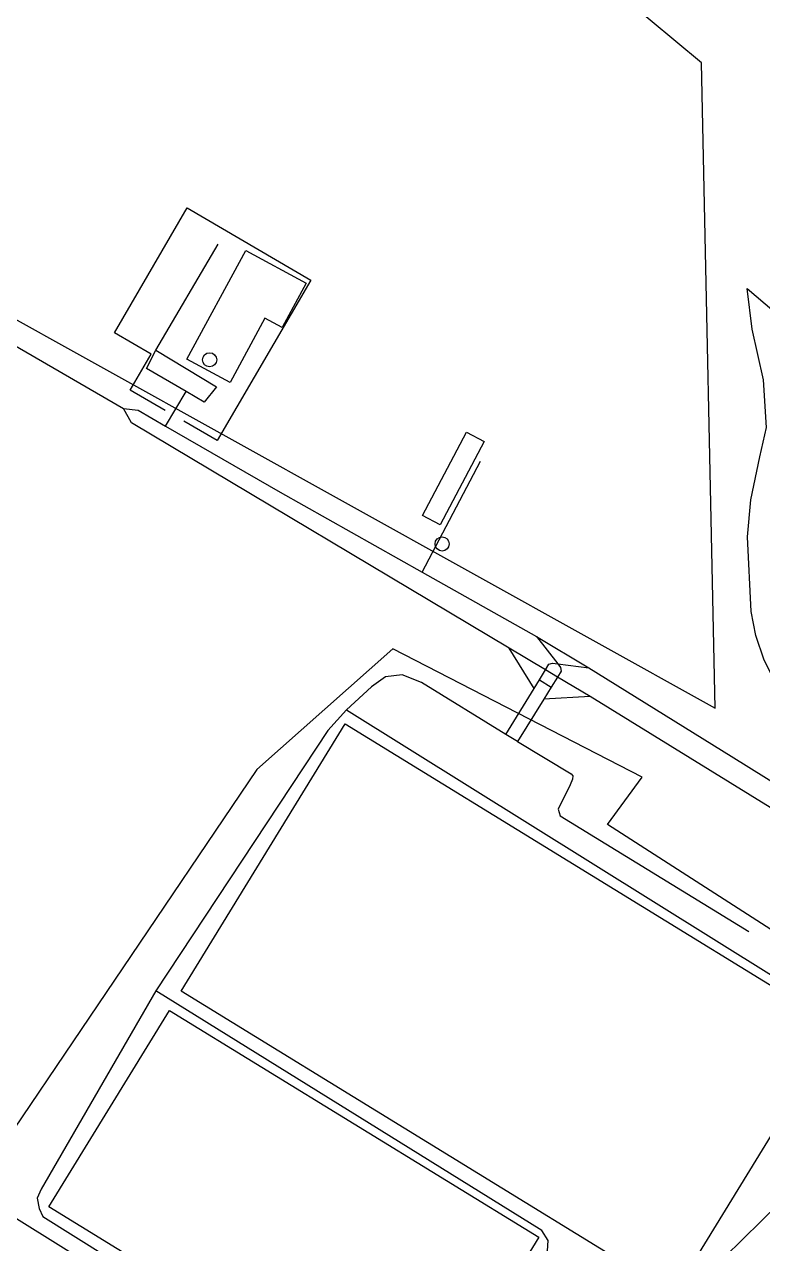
# Model space of a CAD drawing. Header units: metres. Extents: x 11276530 to 11306586, y 355867 to 367650.
# Drawn here: x 11292273 to 11292792, y 360342 to 361199 of the extents above; entities that cross this region are included whole.
import ezdxf

# ---------------------------------------------------------------- set-up
doc = ezdxf.new("R2010")
doc.units = ezdxf.units.M
for name, color, linetype in [('BUILDING', 8, 'Continuous'), ('HIGHWAY_OTHER', 7, 'Continuous'), ('HIGHWAY_SECONDARY', 4, 'Continuous'), ('HIGHWAY_SERVICE', 8, 'Continuous'), ('LANDUSE', 2, 'Continuous'), ('MISC', 8, 'Continuous'), ('WATERWAY_STREAM', 5, 'Continuous')]:
    doc.layers.add(name, color=color, linetype=linetype)

msp = doc.modelspace()

# ---------------------------------------------------------------- linework, layer by layer
at = {"layer": 'BUILDING'}
for points in [[(11292428.55, 361040.15), (11292471.05, 361017.08), (11292454.15, 360985.96), (11292442.03, 360992.54), (11292417.43, 360947.23), (11292387.05, 360963.72), (11292428.55, 361040.15)], [(11292583.82, 360912.36), (11292596.31, 360905.73), (11292565.26, 360847.21), (11292552.76, 360853.84), (11292583.82, 360912.36)], [(11292498.39, 360707.25), (11292845.01, 360494.47), (11292729.67, 360306.6), (11292383.06, 360519.41), (11292498.39, 360707.25)], [(11292290.07, 360367.64), (11292374.94, 360505.79), (11292634.63, 360346.29), (11292549.74, 360208.09), (11292290.07, 360367.64)]]:
    msp.add_lwpolyline(points, close=True, dxfattribs=at)
at = {"layer": 'HIGHWAY_OTHER'}
for points in [[(11292631.33, 360732.14), (11292613.83, 360760.49)], [(11292670.87, 360726.55), (11292638.2, 360724.64)]]:
    msp.add_lwpolyline(points, dxfattribs=at)
at = {"layer": 'HIGHWAY_SECONDARY'}
for points in [[(11292086.41, 361077.43), (11292342.41, 360929.05)], [(11292342.41, 360929.05), (11292352.77, 360927.87), (11292372.15, 360916.68), (11292452.78, 360870.12), (11292552.55, 360814.04), (11292633.16, 360768.73), (11292669.86, 360746.77), (11292770.07, 360684.55), (11292892.54, 360608.5)], [(11292639.35, 360745.27), (11292613.83, 360760.49), (11292348.11, 360918.97), (11292342.41, 360929.05)], [(11292647.88, 360740.21), (11292639.35, 360745.27)], [(11292670.87, 360726.55), (11292647.88, 360740.21)], [(11292981.16, 360535.24), (11292915.6, 360575.66), (11292881.96, 360596.4), (11292670.87, 360726.55)]]:
    msp.add_lwpolyline(points, dxfattribs=at)
at = {"layer": 'HIGHWAY_SERVICE'}
for points in [[(11292365.25, 360969.98), (11292409.15, 361044.63)], [(11292358.68, 360957.15), (11292365.25, 360969.98), (11292407.95, 360944.31), (11292399.29, 360933.56)], [(11292386.46, 360941.02), (11292358.68, 360957.15)], [(11292372.15, 360916.68), (11292386.46, 360941.02)], [(11292399.29, 360933.56), (11292386.46, 360941.02)], [(11292552.55, 360814.04), (11292593.67, 360892.06)], [(11292633.16, 360768.73), (11292648.04, 360749.6)], [(11292635.07, 360738.26), (11292639.35, 360745.27)], [(11292639.35, 360745.27), (11292641.69, 360749.21), (11292644.22, 360749.95), (11292648.04, 360749.6)], [(11292648.04, 360749.6), (11292650.04, 360746.92), (11292650.46, 360744.31), (11292647.88, 360740.21)], [(11292648.04, 360749.6), (11292669.86, 360746.77)], [(11292619.61, 360694.79), (11292611.54, 360699.77), (11292552.08, 360736.46), (11292538.64, 360741.84), (11292526.85, 360740.33), (11292516.9, 360733.36), (11292499.31, 360717.09), (11292486.31, 360702.66), (11292365.22, 360519.48), (11292284.48, 360380.15), (11292281.74, 360373.71), (11292283.2, 360366.58), (11292285.75, 360360.98), (11292537.31, 360203.51), (11292547.46, 360201.41), (11292554.33, 360204.1), (11292562.39, 360211.27), (11292640.91, 360336.82), (11292641.24, 360344.03), (11292636.73, 360350.99), (11292365.22, 360519.48)], [(11292631.33, 360732.14), (11292635.07, 360738.26)], [(11292635.07, 360738.26), (11292643.48, 360733.15)], [(11292647.88, 360740.21), (11292643.48, 360733.15)], [(11292611.54, 360699.77), (11292631.33, 360732.14)], [(11292643.48, 360733.15), (11292638.2, 360724.64), (11292619.61, 360694.79)], [(11292499.31, 360717.09), (11292844.48, 360501.81)], [(11292619.61, 360694.79), (11292657.53, 360672.11), (11292658.58, 360670.66), (11292658.46, 360668.42), (11292656.82, 360664.38), (11292648.32, 360647.37), (11292649.81, 360642.59), (11292782.38, 360561.22)]]:
    msp.add_lwpolyline(points, dxfattribs=at)
at = {"layer": 'LANDUSE'}
msp.add_lwpolyline([(11291897.84, 361196.34), (11292758.78, 360718.28), (11292749.23, 361172.13), (11292622.63, 361277.23), (11292558.14, 361427.72), (11292665.63, 361604.48), (11292572.47, 361996.21), (11292476.57, 362336.01), (11292504.21, 362422.34), (11292474, 362696.16), (11292474, 362696.16), (11292432.79, 362684.48), (11292399.88, 362661.98), (11292279.87, 362529.45), (11292399.98, 362428.99), (11292350.77, 362370.12), (11292230.63, 362470.58)], dxfattribs=at)
msp.add_lwpolyline([(11292531.86, 360760.08), (11292436.32, 360675.28), (11292235.67, 360379.09), (11292549.78, 360183.22), (11292601.14, 360239.35), (11292646.51, 360272.8), (11292685.93, 360287.13), (11292726.54, 360294.3), (11292920.02, 360484.19), (11292682.95, 360636.47), (11292707.43, 360669.91), (11292531.86, 360760.08)], close=True, dxfattribs=at)
at = {"layer": 'MISC'}
msp.add_lwpolyline([(11292371.74, 360927.55), (11292347.27, 360941.85), (11292362.06, 360967.13), (11292336.1, 360982.3), (11292387.39, 361070.03), (11292474.4, 361019.15), (11292408.48, 360906.42), (11292384.92, 360920.2)], dxfattribs=at)
for centre in [(11292403.06, 360963.28), (11292566.65, 360833.81)]:
    msp.add_circle(centre, 5, dxfattribs=at)
at = {"layer": 'WATERWAY_STREAM'}
msp.add_lwpolyline([(11292820.74, 360681.41), (11292823.72, 360686.78), (11292823.13, 360692.01), (11292813.87, 360711.11), (11292793.28, 360752.02), (11292787.45, 360769.49), (11292784.17, 360786.2), (11292781.48, 360838.91), (11292783.87, 360864.73), (11292790.28, 360895.04), (11292794.77, 360915.64), (11292792.67, 360949.23), (11292784.76, 360984.77), (11292781.33, 361013.42), (11292806.56, 360991.78), (11292815.52, 360964.31), (11292818.5, 360947.6), (11292815.52, 360933.56), (11292822.09, 360929.82), (11292830.75, 360933.86), (11292835.08, 360941.76), (11292835.76, 360946.6)], dxfattribs=at)

doc.saveas('drawing.dxf')
